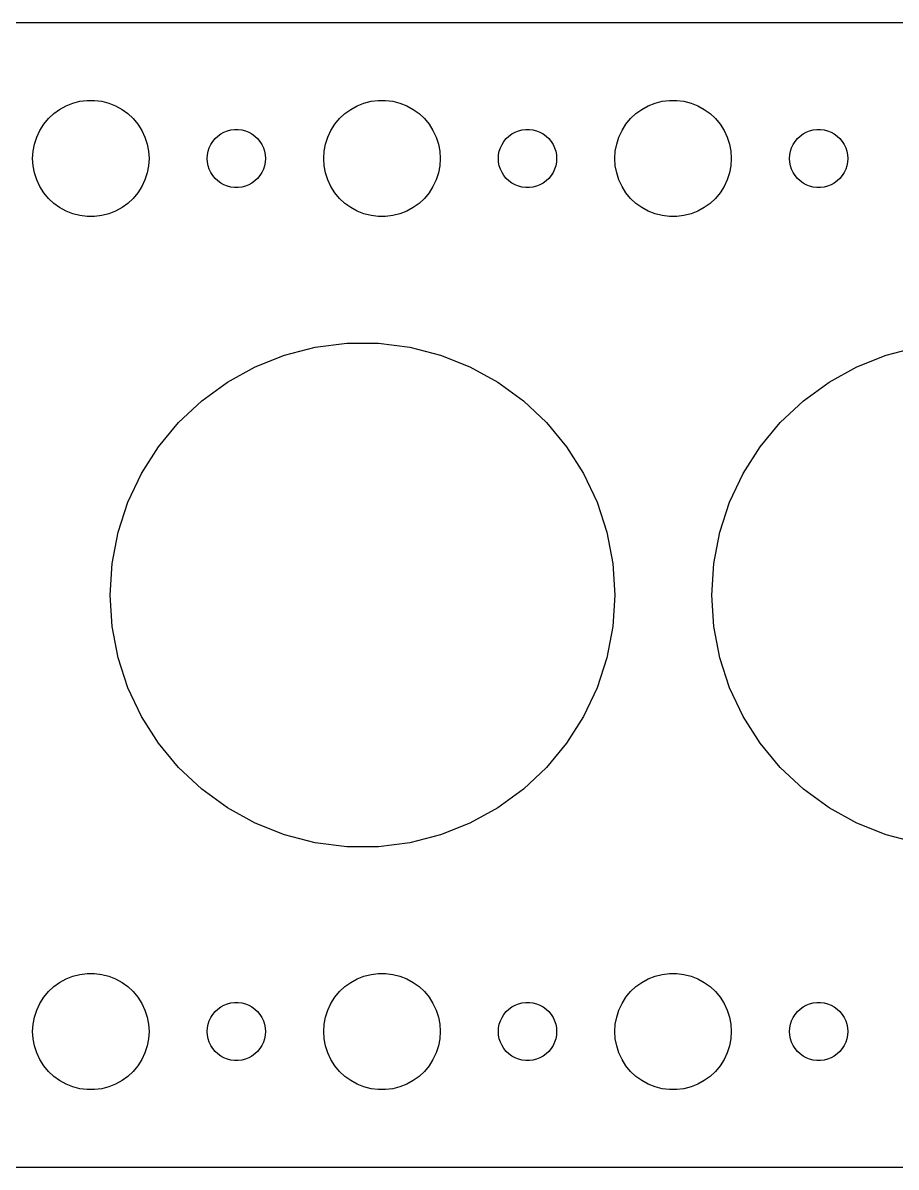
# Model space of a CAD drawing. Header units: metres. Extents: x -82 to 82, y 40 to 98.
# Drawn here: x -48.5 to -3.5, y 39.5 to 98.5 of the extents above; entities that cross this region are included whole.
import ezdxf

# ---------------------------------------------------------------- set-up
doc = ezdxf.new("R2010")
doc.units = ezdxf.units.M

msp = doc.modelspace()

# ---------------------------------------------------------------- linework, layer by layer
for p, q in [((77.3139, 98.4901), (-77.3139, 98.4901)), ((-45.927, 94.3532), (-45.5621, 94.4469)), ((-45.5621, 94.4469), (-45.1884, 94.4941)), ((-45.1884, 94.4941), (-44.8116, 94.4941)), ((-44.8116, 94.4941), (-44.4379, 94.4469)), ((-44.4379, 94.4469), (-44.0729, 94.3532)), ((-30.927, 94.3532), (-30.5621, 94.4469)), ((-30.5621, 94.4469), (-30.1884, 94.4941)), ((-30.1884, 94.4941), (-29.8116, 94.4941)), ((-29.8116, 94.4941), (-29.4379, 94.4469)), ((-29.4379, 94.4469), (-29.0729, 94.3532)), ((-15.927, 94.3532), (-15.5621, 94.4469)), ((-15.5621, 94.4469), (-15.1884, 94.4941)), ((-15.1884, 94.4941), (-14.8116, 94.4941)), ((-14.8116, 94.4941), (-14.4379, 94.4469)), ((-14.4379, 94.4469), (-14.0729, 94.3532)), ((-47.1869, 93.5536), (-46.9123, 93.8115)), ((-46.9123, 93.8115), (-46.6075, 94.033)), ((-46.6075, 94.033), (-46.2773, 94.2145)), ((-46.2773, 94.2145), (-45.927, 94.3532)), ((-44.0729, 94.3532), (-43.7227, 94.2145)), ((-43.7227, 94.2145), (-43.3925, 94.033)), ((-43.3925, 94.033), (-43.0877, 93.8115)), ((-43.0877, 93.8115), (-42.8131, 93.5536)), ((-32.1869, 93.5536), (-31.9123, 93.8115)), ((-31.9123, 93.8115), (-31.6075, 94.033)), ((-31.6075, 94.033), (-31.2773, 94.2145)), ((-31.2773, 94.2145), (-30.927, 94.3532)), ((-29.0729, 94.3532), (-28.7227, 94.2145)), ((-28.7227, 94.2145), (-28.3925, 94.033)), ((-28.3925, 94.033), (-28.0877, 93.8115)), ((-28.0877, 93.8115), (-27.8131, 93.5536)), ((-17.1869, 93.5536), (-16.9123, 93.8115)), ((-16.9123, 93.8115), (-16.6075, 94.033)), ((-16.6075, 94.033), (-16.2773, 94.2145)), ((-16.2773, 94.2145), (-15.927, 94.3532)), ((-14.0729, 94.3532), (-13.7227, 94.2145)), ((-13.7227, 94.2145), (-13.3925, 94.033)), ((-13.3925, 94.033), (-13.0877, 93.8115)), ((-13.0877, 93.8115), (-12.8131, 93.5536)), ((-47.6289, 92.9453), (-47.427, 93.2634)), ((-47.427, 93.2634), (-47.1869, 93.5536)), ((-42.8131, 93.5536), (-42.5729, 93.2634)), ((-42.5729, 93.2634), (-42.3711, 92.9453)), ((-32.6289, 92.9453), (-32.427, 93.2634)), ((-32.427, 93.2634), (-32.1869, 93.5536)), ((-27.8131, 93.5536), (-27.5729, 93.2634)), ((-27.5729, 93.2634), (-27.3711, 92.9453)), ((-17.6289, 92.9453), (-17.427, 93.2634)), ((-17.427, 93.2634), (-17.1869, 93.5536)), ((-12.8131, 93.5536), (-12.5729, 93.2634)), ((-12.5729, 93.2634), (-12.3711, 92.9453)), ((-47.9057, 92.2461), (-47.7893, 92.6044)), ((-47.7893, 92.6044), (-47.6289, 92.9453)), ((-42.3711, 92.9453), (-42.2107, 92.6044)), ((-42.2107, 92.6044), (-42.0942, 92.2461)), ((-38.5934, 92.5268), (-38.4561, 92.6558)), ((-38.4561, 92.6558), (-38.3037, 92.7665)), ((-38.3037, 92.7665), (-38.1387, 92.8572)), ((-38.1387, 92.8572), (-37.9635, 92.9266)), ((-37.9635, 92.9266), (-37.7811, 92.9734)), ((-37.7811, 92.9734), (-37.5942, 92.997)), ((-37.5942, 92.997), (-37.4058, 92.997)), ((-37.4058, 92.997), (-37.2189, 92.9734)), ((-37.2189, 92.9734), (-37.0365, 92.9266)), ((-37.0365, 92.9266), (-36.8613, 92.8572)), ((-36.8613, 92.8572), (-36.6963, 92.7665)), ((-36.6963, 92.7665), (-36.5439, 92.6558)), ((-36.5439, 92.6558), (-36.4065, 92.5268)), ((-32.9057, 92.2461), (-32.7893, 92.6044)), ((-32.7893, 92.6044), (-32.6289, 92.9453)), ((-27.3711, 92.9453), (-27.2107, 92.6044)), ((-27.2107, 92.6044), (-27.0942, 92.2461)), ((-23.5934, 92.5268), (-23.4561, 92.6558)), ((-23.4561, 92.6558), (-23.3037, 92.7665)), ((-23.3037, 92.7665), (-23.1387, 92.8572)), ((-23.1387, 92.8572), (-22.9635, 92.9266)), ((-22.9635, 92.9266), (-22.7811, 92.9734)), ((-22.7811, 92.9734), (-22.5942, 92.997)), ((-22.5942, 92.997), (-22.4058, 92.997)), ((-22.4058, 92.997), (-22.2189, 92.9734)), ((-22.2189, 92.9734), (-22.0365, 92.9266)), ((-22.0365, 92.9266), (-21.8613, 92.8572)), ((-21.8613, 92.8572), (-21.6963, 92.7665)), ((-21.6963, 92.7665), (-21.5439, 92.6558)), ((-21.5439, 92.6558), (-21.4065, 92.5268)), ((-17.9057, 92.2461), (-17.7893, 92.6044)), ((-17.7893, 92.6044), (-17.6289, 92.9453)), ((-12.3711, 92.9453), (-12.2107, 92.6044)), ((-12.2107, 92.6044), (-12.0942, 92.2461)), ((-8.59344, 92.5268), (-8.45613, 92.6558)), ((-8.45613, 92.6558), (-8.30373, 92.7665)), ((-8.30373, 92.7665), (-8.13866, 92.8572)), ((-8.13866, 92.8572), (-7.96352, 92.9266)), ((-7.96352, 92.9266), (-7.78107, 92.9734)), ((-7.78107, 92.9734), (-7.59418, 92.997)), ((-7.59418, 92.997), (-7.40581, 92.997)), ((-7.40581, 92.997), (-7.21892, 92.9734)), ((-7.21892, 92.9734), (-7.03647, 92.9266)), ((-7.03647, 92.9266), (-6.86133, 92.8572)), ((-6.86133, 92.8572), (-6.69626, 92.7665)), ((-6.69626, 92.7665), (-6.54385, 92.6558)), ((-6.54385, 92.6558), (-6.40654, 92.5268)), ((-47.9763, 91.876), (-47.9057, 92.2461)), ((-42.0942, 92.2461), (-42.0237, 91.876)), ((-38.9529, 91.873), (-38.8947, 92.0522)), ((-38.8947, 92.0522), (-38.8145, 92.2226)), ((-38.8145, 92.2226), (-38.7135, 92.3817)), ((-38.7135, 92.3817), (-38.5934, 92.5268)), ((-36.4065, 92.5268), (-36.2865, 92.3817)), ((-36.2865, 92.3817), (-36.1855, 92.2226)), ((-36.1855, 92.2226), (-36.1053, 92.0522)), ((-36.1053, 92.0522), (-36.0471, 91.873)), ((-32.9763, 91.876), (-32.9057, 92.2461)), ((-27.0942, 92.2461), (-27.0237, 91.876)), ((-23.9529, 91.873), (-23.8947, 92.0522)), ((-23.8947, 92.0522), (-23.8145, 92.2226)), ((-23.8145, 92.2226), (-23.7135, 92.3817)), ((-23.7135, 92.3817), (-23.5934, 92.5268)), ((-21.4065, 92.5268), (-21.2865, 92.3817)), ((-21.2865, 92.3817), (-21.1855, 92.2226)), ((-21.1855, 92.2226), (-21.1053, 92.0522)), ((-21.1053, 92.0522), (-21.0471, 91.873)), ((-17.9763, 91.876), (-17.9057, 92.2461)), ((-12.0942, 92.2461), (-12.0237, 91.876)), ((-8.95287, 91.873), (-8.89465, 92.0522)), ((-8.89465, 92.0522), (-8.81445, 92.2226)), ((-8.81445, 92.2226), (-8.71352, 92.3817)), ((-8.71352, 92.3817), (-8.59344, 92.5268)), ((-6.40654, 92.5268), (-6.28647, 92.3817)), ((-6.28647, 92.3817), (-6.18553, 92.2226)), ((-6.18553, 92.2226), (-6.10533, 92.0522)), ((-6.10533, 92.0522), (-6.04712, 91.873)), ((-48, 91.5), (-47.9763, 91.876)), ((-47.9763, 91.124), (-48, 91.5)), ((-42.0237, 91.876), (-42, 91.5)), ((-42, 91.5), (-42.0237, 91.124)), ((-39, 91.5), (-38.9882, 91.688)), ((-38.9882, 91.312), (-39, 91.5)), ((-38.9882, 91.688), (-38.9529, 91.873)), ((-36.0471, 91.873), (-36.0118, 91.688)), ((-36.0118, 91.688), (-36, 91.5)), ((-36, 91.5), (-36.0118, 91.312)), ((-33, 91.5), (-32.9763, 91.876)), ((-32.9763, 91.124), (-33, 91.5)), ((-27.0237, 91.876), (-27, 91.5)), ((-27, 91.5), (-27.0237, 91.124)), ((-24, 91.5), (-23.9882, 91.688)), ((-23.9882, 91.312), (-24, 91.5)), ((-23.9882, 91.688), (-23.9529, 91.873)), ((-21.0471, 91.873), (-21.0118, 91.688)), ((-21.0118, 91.688), (-21, 91.5)), ((-21, 91.5), (-21.0118, 91.312)), ((-18, 91.5), (-17.9763, 91.876)), ((-17.9763, 91.124), (-18, 91.5)), ((-12.0237, 91.876), (-12, 91.5)), ((-12, 91.5), (-12.0237, 91.124)), ((-9, 91.5), (-8.98816, 91.688)), ((-8.98816, 91.312), (-9, 91.5)), ((-8.98816, 91.688), (-8.95287, 91.873)), ((-6.04712, 91.873), (-6.01183, 91.688)), ((-6.01183, 91.688), (-6, 91.5)), ((-6, 91.5), (-6.01183, 91.312)), ((-47.9057, 90.7539), (-47.9763, 91.124)), ((-42.0237, 91.124), (-42.0942, 90.7539)), ((-38.9529, 91.127), (-38.9882, 91.312)), ((-38.8947, 90.9478), (-38.9529, 91.127)), ((-38.8145, 90.7774), (-38.8947, 90.9478)), ((-36.1053, 90.9478), (-36.1855, 90.7774)), ((-36.0471, 91.127), (-36.1053, 90.9478)), ((-36.0118, 91.312), (-36.0471, 91.127)), ((-32.9057, 90.7539), (-32.9763, 91.124)), ((-27.0237, 91.124), (-27.0942, 90.7539)), ((-23.9529, 91.127), (-23.9882, 91.312)), ((-23.8947, 90.9478), (-23.9529, 91.127)), ((-23.8145, 90.7774), (-23.8947, 90.9478)), ((-21.1053, 90.9478), (-21.1855, 90.7774)), ((-21.0471, 91.127), (-21.1053, 90.9478)), ((-21.0118, 91.312), (-21.0471, 91.127)), ((-17.9057, 90.7539), (-17.9763, 91.124)), ((-12.0237, 91.124), (-12.0942, 90.7539)), ((-8.95287, 91.127), (-8.98816, 91.312)), ((-8.89465, 90.9478), (-8.95287, 91.127)), ((-8.81445, 90.7774), (-8.89465, 90.9478)), ((-6.10533, 90.9478), (-6.18553, 90.7774)), ((-6.04712, 91.127), (-6.10533, 90.9478)), ((-6.01183, 91.312), (-6.04712, 91.127)), ((-47.7893, 90.3956), (-47.9057, 90.7539)), ((-47.6289, 90.0547), (-47.7893, 90.3956)), ((-42.2107, 90.3956), (-42.3711, 90.0547)), ((-42.0942, 90.7539), (-42.2107, 90.3956)), ((-38.7135, 90.6183), (-38.8145, 90.7774)), ((-38.5934, 90.4732), (-38.7135, 90.6183)), ((-38.4561, 90.3442), (-38.5934, 90.4732)), ((-38.3037, 90.2335), (-38.4561, 90.3442)), ((-36.5439, 90.3442), (-36.6963, 90.2335)), ((-36.4065, 90.4732), (-36.5439, 90.3442)), ((-36.2865, 90.6183), (-36.4065, 90.4732)), ((-36.1855, 90.7774), (-36.2865, 90.6183)), ((-32.7893, 90.3956), (-32.9057, 90.7539)), ((-32.6289, 90.0547), (-32.7893, 90.3956)), ((-27.2107, 90.3956), (-27.3711, 90.0547)), ((-27.0942, 90.7539), (-27.2107, 90.3956)), ((-23.7135, 90.6183), (-23.8145, 90.7774)), ((-23.5934, 90.4732), (-23.7135, 90.6183)), ((-23.4561, 90.3442), (-23.5934, 90.4732)), ((-23.3037, 90.2335), (-23.4561, 90.3442)), ((-21.5439, 90.3442), (-21.6963, 90.2335)), ((-21.4065, 90.4732), (-21.5439, 90.3442)), ((-21.2865, 90.6183), (-21.4065, 90.4732)), ((-21.1855, 90.7774), (-21.2865, 90.6183)), ((-17.7893, 90.3956), (-17.9057, 90.7539)), ((-17.6289, 90.0547), (-17.7893, 90.3956)), ((-12.2107, 90.3956), (-12.3711, 90.0547)), ((-12.0942, 90.7539), (-12.2107, 90.3956)), ((-8.71352, 90.6183), (-8.81445, 90.7774)), ((-8.59344, 90.4732), (-8.71352, 90.6183)), ((-8.45613, 90.3442), (-8.59344, 90.4732)), ((-8.30373, 90.2335), (-8.45613, 90.3442)), ((-6.54385, 90.3442), (-6.69626, 90.2335)), ((-6.40654, 90.4732), (-6.54385, 90.3442)), ((-6.28647, 90.6183), (-6.40654, 90.4732)), ((-6.18553, 90.7774), (-6.28647, 90.6183)), ((-47.427, 89.7366), (-47.6289, 90.0547)), ((-47.1869, 89.4464), (-47.427, 89.7366)), ((-42.5729, 89.7366), (-42.8131, 89.4464)), ((-42.3711, 90.0547), (-42.5729, 89.7366)), ((-38.1387, 90.1427), (-38.3037, 90.2335)), ((-37.9635, 90.0734), (-38.1387, 90.1427)), ((-37.7811, 90.0266), (-37.9635, 90.0734)), ((-37.5942, 90.003), (-37.7811, 90.0266)), ((-37.4058, 90.003), (-37.5942, 90.003)), ((-37.2189, 90.0266), (-37.4058, 90.003)), ((-37.0365, 90.0734), (-37.2189, 90.0266)), ((-36.8613, 90.1427), (-37.0365, 90.0734)), ((-36.6963, 90.2335), (-36.8613, 90.1427)), ((-32.427, 89.7366), (-32.6289, 90.0547)), ((-32.1869, 89.4464), (-32.427, 89.7366)), ((-27.5729, 89.7366), (-27.8131, 89.4464)), ((-27.3711, 90.0547), (-27.5729, 89.7366)), ((-23.1387, 90.1427), (-23.3037, 90.2335)), ((-22.9635, 90.0734), (-23.1387, 90.1427)), ((-22.7811, 90.0266), (-22.9635, 90.0734)), ((-22.5942, 90.003), (-22.7811, 90.0266)), ((-22.4058, 90.003), (-22.5942, 90.003)), ((-22.2189, 90.0266), (-22.4058, 90.003)), ((-22.0365, 90.0734), (-22.2189, 90.0266)), ((-21.8613, 90.1427), (-22.0365, 90.0734)), ((-21.6963, 90.2335), (-21.8613, 90.1427)), ((-17.427, 89.7366), (-17.6289, 90.0547)), ((-17.1869, 89.4464), (-17.427, 89.7366)), ((-12.5729, 89.7366), (-12.8131, 89.4464)), ((-12.3711, 90.0547), (-12.5729, 89.7366)), ((-8.13866, 90.1427), (-8.30373, 90.2335)), ((-7.96352, 90.0734), (-8.13866, 90.1427)), ((-7.78107, 90.0266), (-7.96352, 90.0734)), ((-7.59418, 90.003), (-7.78107, 90.0266)), ((-7.40581, 90.003), (-7.59418, 90.003)), ((-7.21892, 90.0266), (-7.40581, 90.003)), ((-7.03647, 90.0734), (-7.21892, 90.0266)), ((-6.86133, 90.1427), (-7.03647, 90.0734)), ((-6.69626, 90.2335), (-6.86133, 90.1427)), ((-46.9123, 89.1884), (-47.1869, 89.4464)), ((-46.6075, 88.967), (-46.9123, 89.1884)), ((-43.0877, 89.1884), (-43.3925, 88.967)), ((-42.8131, 89.4464), (-43.0877, 89.1884)), ((-31.9123, 89.1884), (-32.1869, 89.4464)), ((-31.6075, 88.967), (-31.9123, 89.1884)), ((-28.0877, 89.1884), (-28.3925, 88.967)), ((-27.8131, 89.4464), (-28.0877, 89.1884)), ((-16.9123, 89.1884), (-17.1869, 89.4464)), ((-16.6075, 88.967), (-16.9123, 89.1884)), ((-13.0877, 89.1884), (-13.3925, 88.967)), ((-12.8131, 89.4464), (-13.0877, 89.1884)), ((-46.2773, 88.7855), (-46.6075, 88.967)), ((-45.927, 88.6468), (-46.2773, 88.7855)), ((-45.5621, 88.5531), (-45.927, 88.6468)), ((-45.1884, 88.5059), (-45.5621, 88.5531)), ((-44.8116, 88.5059), (-45.1884, 88.5059)), ((-44.4379, 88.5531), (-44.8116, 88.5059)), ((-44.0729, 88.6468), (-44.4379, 88.5531)), ((-43.7227, 88.7855), (-44.0729, 88.6468)), ((-43.3925, 88.967), (-43.7227, 88.7855)), ((-31.2773, 88.7855), (-31.6075, 88.967)), ((-30.927, 88.6468), (-31.2773, 88.7855)), ((-30.5621, 88.5531), (-30.927, 88.6468)), ((-30.1884, 88.5059), (-30.5621, 88.5531)), ((-29.8116, 88.5059), (-30.1884, 88.5059)), ((-29.4379, 88.5531), (-29.8116, 88.5059)), ((-29.0729, 88.6468), (-29.4379, 88.5531)), ((-28.7227, 88.7855), (-29.0729, 88.6468)), ((-28.3925, 88.967), (-28.7227, 88.7855)), ((-16.2773, 88.7855), (-16.6075, 88.967)), ((-15.927, 88.6468), (-16.2773, 88.7855)), ((-15.5621, 88.5531), (-15.927, 88.6468)), ((-15.1884, 88.5059), (-15.5621, 88.5531)), ((-14.8116, 88.5059), (-15.1884, 88.5059)), ((-14.4379, 88.5531), (-14.8116, 88.5059)), ((-14.0729, 88.6468), (-14.4379, 88.5531)), ((-13.7227, 88.7855), (-14.0729, 88.6468)), ((-13.3925, 88.967), (-13.7227, 88.7855)), ((-35.0172, 81.3637), (-33.436, 81.7697)), ((-33.436, 81.7697), (-31.8163, 81.9743)), ((-31.8163, 81.9743), (-30.1837, 81.9743)), ((-30.1837, 81.9743), (-28.564, 81.7697)), ((-28.564, 81.7697), (-26.9828, 81.3637)), ((-4.01721, 81.3637), (-2.43594, 81.7697)), ((-36.5351, 80.7627), (-35.0172, 81.3637)), ((-26.9828, 81.3637), (-25.4649, 80.7627)), ((-5.53513, 80.7627), (-4.01721, 81.3637)), ((-37.9657, 79.9763), (-36.5351, 80.7627)), ((-25.4649, 80.7627), (-24.0342, 79.9763)), ((-6.96574, 79.9763), (-5.53513, 80.7627)), ((-39.2865, 79.0167), (-37.9657, 79.9763)), ((-24.0342, 79.9763), (-22.7135, 79.0167)), ((-8.2865, 79.0167), (-6.96574, 79.9763)), ((-40.4766, 77.8991), (-39.2865, 79.0167)), ((-22.7135, 79.0167), (-21.5234, 77.8991)), ((-9.47658, 77.8991), (-8.2865, 79.0167)), ((-41.5172, 76.6412), (-40.4766, 77.8991)), ((-21.5234, 77.8991), (-20.4828, 76.6412)), ((-10.5172, 76.6412), (-9.47658, 77.8991)), ((-42.392, 75.2628), (-41.5172, 76.6412)), ((-20.4828, 76.6412), (-19.608, 75.2628)), ((-11.392, 75.2628), (-10.5172, 76.6412)), ((-43.0871, 73.7856), (-42.392, 75.2628)), ((-19.608, 75.2628), (-18.9129, 73.7856)), ((-12.0871, 73.7856), (-11.392, 75.2628)), ((-43.5916, 72.233), (-43.0871, 73.7856)), ((-18.9129, 73.7856), (-18.4084, 72.233)), ((-12.5916, 72.233), (-12.0871, 73.7856)), ((-43.8975, 70.6293), (-43.5916, 72.233)), ((-18.4084, 72.233), (-18.1025, 70.6293)), ((-12.8975, 70.6293), (-12.5916, 72.233)), ((-44, 69), (-43.8975, 70.6293)), ((-18.1025, 70.6293), (-18, 69)), ((-13, 69), (-12.8975, 70.6293)), ((-43.8975, 67.3707), (-44, 69)), ((-18, 69), (-18.1025, 67.3707)), ((-12.8975, 67.3707), (-13, 69)), ((-43.5916, 65.767), (-43.8975, 67.3707)), ((-18.1025, 67.3707), (-18.4084, 65.767)), ((-12.5916, 65.767), (-12.8975, 67.3707)), ((-43.0871, 64.2144), (-43.5916, 65.767)), ((-18.4084, 65.767), (-18.9129, 64.2144)), ((-12.0871, 64.2144), (-12.5916, 65.767)), ((-42.392, 62.7372), (-43.0871, 64.2144)), ((-18.9129, 64.2144), (-19.608, 62.7372)), ((-11.392, 62.7372), (-12.0871, 64.2144)), ((-41.5172, 61.3588), (-42.392, 62.7372)), ((-19.608, 62.7372), (-20.4828, 61.3588)), ((-10.5172, 61.3588), (-11.392, 62.7372)), ((-40.4766, 60.1009), (-41.5172, 61.3588)), ((-20.4828, 61.3588), (-21.5234, 60.1009)), ((-9.47658, 60.1009), (-10.5172, 61.3588)), ((-39.2865, 58.9833), (-40.4766, 60.1009)), ((-21.5234, 60.1009), (-22.7135, 58.9833)), ((-8.2865, 58.9833), (-9.47658, 60.1009)), ((-37.9657, 58.0237), (-39.2865, 58.9833)), ((-22.7135, 58.9833), (-24.0342, 58.0237)), ((-6.96574, 58.0237), (-8.2865, 58.9833)), ((-36.5351, 57.2373), (-37.9657, 58.0237)), ((-24.0342, 58.0237), (-25.4649, 57.2373)), ((-5.53513, 57.2373), (-6.96574, 58.0237)), ((-35.0172, 56.6363), (-36.5351, 57.2373)), ((-25.4649, 57.2373), (-26.9828, 56.6363)), ((-4.01721, 56.6363), (-5.53513, 57.2373)), ((-33.436, 56.2303), (-35.0172, 56.6363)), ((-26.9828, 56.6363), (-28.564, 56.2303)), ((-2.43594, 56.2303), (-4.01721, 56.6363)), ((-31.8163, 56.0257), (-33.436, 56.2303)), ((-28.564, 56.2303), (-30.1837, 56.0257)), ((-30.1837, 56.0257), (-31.8163, 56.0257)), ((-46.9123, 48.8116), (-46.6075, 49.033)), ((-46.6075, 49.033), (-46.2773, 49.2145)), ((-46.2773, 49.2145), (-45.927, 49.3532)), ((-45.927, 49.3532), (-45.5621, 49.4469)), ((-45.5621, 49.4469), (-45.1884, 49.4941)), ((-45.1884, 49.4941), (-44.8116, 49.4941)), ((-44.8116, 49.4941), (-44.4379, 49.4469)), ((-44.4379, 49.4469), (-44.0729, 49.3532)), ((-44.0729, 49.3532), (-43.7227, 49.2145)), ((-43.7227, 49.2145), (-43.3925, 49.033)), ((-43.3925, 49.033), (-43.0877, 48.8116)), ((-31.9123, 48.8116), (-31.6075, 49.033)), ((-31.6075, 49.033), (-31.2773, 49.2145)), ((-31.2773, 49.2145), (-30.927, 49.3532)), ((-30.927, 49.3532), (-30.5621, 49.4469)), ((-30.5621, 49.4469), (-30.1884, 49.4941)), ((-30.1884, 49.4941), (-29.8116, 49.4941)), ((-29.8116, 49.4941), (-29.4379, 49.4469)), ((-29.4379, 49.4469), (-29.0729, 49.3532)), ((-29.0729, 49.3532), (-28.7227, 49.2145)), ((-28.7227, 49.2145), (-28.3925, 49.033)), ((-28.3925, 49.033), (-28.0877, 48.8116)), ((-16.9123, 48.8116), (-16.6075, 49.033)), ((-16.6075, 49.033), (-16.2773, 49.2145)), ((-16.2773, 49.2145), (-15.927, 49.3532)), ((-15.927, 49.3532), (-15.5621, 49.4469)), ((-15.5621, 49.4469), (-15.1884, 49.4941)), ((-15.1884, 49.4941), (-14.8116, 49.4941)), ((-14.8116, 49.4941), (-14.4379, 49.4469)), ((-14.4379, 49.4469), (-14.0729, 49.3532)), ((-14.0729, 49.3532), (-13.7227, 49.2145)), ((-13.7227, 49.2145), (-13.3925, 49.033)), ((-13.3925, 49.033), (-13.0877, 48.8116)), ((-47.427, 48.2634), (-47.1869, 48.5536)), ((-47.1869, 48.5536), (-46.9123, 48.8116)), ((-43.0877, 48.8116), (-42.8131, 48.5536)), ((-42.8131, 48.5536), (-42.5729, 48.2634)), ((-32.427, 48.2634), (-32.1869, 48.5536)), ((-32.1869, 48.5536), (-31.9123, 48.8116)), ((-28.0877, 48.8116), (-27.8131, 48.5536)), ((-27.8131, 48.5536), (-27.5729, 48.2634)), ((-17.427, 48.2634), (-17.1869, 48.5536)), ((-17.1869, 48.5536), (-16.9123, 48.8116)), ((-13.0877, 48.8116), (-12.8131, 48.5536)), ((-12.8131, 48.5536), (-12.5729, 48.2634)), ((-47.7893, 47.6044), (-47.6289, 47.9453)), ((-47.6289, 47.9453), (-47.427, 48.2634)), ((-42.5729, 48.2634), (-42.3711, 47.9453)), ((-42.3711, 47.9453), (-42.2107, 47.6044)), ((-38.3037, 47.7665), (-38.1387, 47.8573)), ((-38.1387, 47.8573), (-37.9635, 47.9266)), ((-37.9635, 47.9266), (-37.7811, 47.9734)), ((-37.7811, 47.9734), (-37.5942, 47.997)), ((-37.5942, 47.997), (-37.4058, 47.997)), ((-37.4058, 47.997), (-37.2189, 47.9734)), ((-37.2189, 47.9734), (-37.0365, 47.9266)), ((-37.0365, 47.9266), (-36.8613, 47.8573)), ((-36.8613, 47.8573), (-36.6963, 47.7665)), ((-32.7893, 47.6044), (-32.6289, 47.9453)), ((-32.6289, 47.9453), (-32.427, 48.2634)), ((-27.5729, 48.2634), (-27.3711, 47.9453)), ((-27.3711, 47.9453), (-27.2107, 47.6044)), ((-23.3037, 47.7665), (-23.1387, 47.8573)), ((-23.1387, 47.8573), (-22.9635, 47.9266)), ((-22.9635, 47.9266), (-22.7811, 47.9734)), ((-22.7811, 47.9734), (-22.5942, 47.997)), ((-22.5942, 47.997), (-22.4058, 47.997)), ((-22.4058, 47.997), (-22.2189, 47.9734)), ((-22.2189, 47.9734), (-22.0365, 47.9266)), ((-22.0365, 47.9266), (-21.8613, 47.8573)), ((-21.8613, 47.8573), (-21.6963, 47.7665)), ((-17.7893, 47.6044), (-17.6289, 47.9453)), ((-17.6289, 47.9453), (-17.427, 48.2634)), ((-12.5729, 48.2634), (-12.3711, 47.9453)), ((-12.3711, 47.9453), (-12.2107, 47.6044)), ((-8.30373, 47.7665), (-8.13866, 47.8573)), ((-8.13866, 47.8573), (-7.96352, 47.9266)), ((-7.96352, 47.9266), (-7.78107, 47.9734)), ((-7.78107, 47.9734), (-7.59418, 47.997)), ((-7.59418, 47.997), (-7.40581, 47.997)), ((-7.40581, 47.997), (-7.21892, 47.9734)), ((-7.21892, 47.9734), (-7.03647, 47.9266)), ((-7.03647, 47.9266), (-6.86133, 47.8573)), ((-6.86133, 47.8573), (-6.69626, 47.7665)), ((-47.9763, 46.876), (-47.9057, 47.2461)), ((-47.9057, 47.2461), (-47.7893, 47.6044)), ((-42.2107, 47.6044), (-42.0942, 47.2461)), ((-42.0942, 47.2461), (-42.0237, 46.876)), ((-38.8947, 47.0522), (-38.8145, 47.2226)), ((-38.8145, 47.2226), (-38.7135, 47.3817)), ((-38.7135, 47.3817), (-38.5934, 47.5268)), ((-38.5934, 47.5268), (-38.4561, 47.6558)), ((-38.4561, 47.6558), (-38.3037, 47.7665)), ((-36.6963, 47.7665), (-36.5439, 47.6558)), ((-36.5439, 47.6558), (-36.4065, 47.5268)), ((-36.4065, 47.5268), (-36.2865, 47.3817)), ((-36.2865, 47.3817), (-36.1855, 47.2226)), ((-36.1855, 47.2226), (-36.1053, 47.0522)), ((-32.9763, 46.876), (-32.9057, 47.2461)), ((-32.9057, 47.2461), (-32.7893, 47.6044)), ((-27.2107, 47.6044), (-27.0942, 47.2461)), ((-27.0942, 47.2461), (-27.0237, 46.876)), ((-23.8947, 47.0522), (-23.8145, 47.2226)), ((-23.8145, 47.2226), (-23.7135, 47.3817)), ((-23.7135, 47.3817), (-23.5934, 47.5268)), ((-23.5934, 47.5268), (-23.4561, 47.6558)), ((-23.4561, 47.6558), (-23.3037, 47.7665)), ((-21.6963, 47.7665), (-21.5439, 47.6558)), ((-21.5439, 47.6558), (-21.4065, 47.5268)), ((-21.4065, 47.5268), (-21.2865, 47.3817)), ((-21.2865, 47.3817), (-21.1855, 47.2226)), ((-21.1855, 47.2226), (-21.1053, 47.0522)), ((-17.9763, 46.876), (-17.9057, 47.2461)), ((-17.9057, 47.2461), (-17.7893, 47.6044)), ((-12.2107, 47.6044), (-12.0942, 47.2461)), ((-12.0942, 47.2461), (-12.0237, 46.876)), ((-8.89465, 47.0522), (-8.81445, 47.2226)), ((-8.81445, 47.2226), (-8.71352, 47.3817)), ((-8.71352, 47.3817), (-8.59344, 47.5268)), ((-8.59344, 47.5268), (-8.45613, 47.6558)), ((-8.45613, 47.6558), (-8.30373, 47.7665)), ((-6.69626, 47.7665), (-6.54385, 47.6558)), ((-6.54385, 47.6558), (-6.40654, 47.5268)), ((-6.40654, 47.5268), (-6.28647, 47.3817)), ((-6.28647, 47.3817), (-6.18553, 47.2226)), ((-6.18553, 47.2226), (-6.10533, 47.0522)), ((-48, 46.5), (-47.9763, 46.876)), ((-42.0237, 46.876), (-42, 46.5)), ((-39, 46.5), (-38.9882, 46.688)), ((-38.9882, 46.688), (-38.9529, 46.873)), ((-38.9529, 46.873), (-38.8947, 47.0522)), ((-36.1053, 47.0522), (-36.0471, 46.873)), ((-36.0471, 46.873), (-36.0118, 46.688)), ((-36.0118, 46.688), (-36, 46.5)), ((-33, 46.5), (-32.9763, 46.876)), ((-27.0237, 46.876), (-27, 46.5)), ((-24, 46.5), (-23.9882, 46.688)), ((-23.9882, 46.688), (-23.9529, 46.873)), ((-23.9529, 46.873), (-23.8947, 47.0522)), ((-21.1053, 47.0522), (-21.0471, 46.873)), ((-21.0471, 46.873), (-21.0118, 46.688)), ((-21.0118, 46.688), (-21, 46.5)), ((-18, 46.5), (-17.9763, 46.876)), ((-12.0237, 46.876), (-12, 46.5)), ((-9, 46.5), (-8.98816, 46.688)), ((-8.98816, 46.688), (-8.95287, 46.873)), ((-8.95287, 46.873), (-8.89465, 47.0522)), ((-6.10533, 47.0522), (-6.04712, 46.873)), ((-6.04712, 46.873), (-6.01183, 46.688)), ((-6.01183, 46.688), (-6, 46.5)), ((-47.9763, 46.124), (-48, 46.5)), ((-47.9057, 45.7539), (-47.9763, 46.124)), ((-42.0237, 46.124), (-42.0942, 45.7539)), ((-42, 46.5), (-42.0237, 46.124)), ((-38.9882, 46.312), (-39, 46.5)), ((-38.9529, 46.127), (-38.9882, 46.312)), ((-38.8947, 45.9478), (-38.9529, 46.127)), ((-36.0471, 46.127), (-36.1053, 45.9478)), ((-36.0118, 46.312), (-36.0471, 46.127)), ((-36, 46.5), (-36.0118, 46.312)), ((-32.9763, 46.124), (-33, 46.5)), ((-32.9057, 45.7539), (-32.9763, 46.124)), ((-27.0237, 46.124), (-27.0942, 45.7539)), ((-27, 46.5), (-27.0237, 46.124)), ((-23.9882, 46.312), (-24, 46.5)), ((-23.9529, 46.127), (-23.9882, 46.312)), ((-23.8947, 45.9478), (-23.9529, 46.127)), ((-21.0471, 46.127), (-21.1053, 45.9478)), ((-21.0118, 46.312), (-21.0471, 46.127)), ((-21, 46.5), (-21.0118, 46.312)), ((-17.9763, 46.124), (-18, 46.5)), ((-17.9057, 45.7539), (-17.9763, 46.124)), ((-12.0237, 46.124), (-12.0942, 45.7539)), ((-12, 46.5), (-12.0237, 46.124)), ((-8.98816, 46.312), (-9, 46.5)), ((-8.95287, 46.127), (-8.98816, 46.312)), ((-8.89465, 45.9478), (-8.95287, 46.127)), ((-6.04712, 46.127), (-6.10533, 45.9478)), ((-6.01183, 46.312), (-6.04712, 46.127)), ((-6, 46.5), (-6.01183, 46.312)), ((-47.7893, 45.3956), (-47.9057, 45.7539)), ((-42.0942, 45.7539), (-42.2107, 45.3956)), ((-38.8145, 45.7774), (-38.8947, 45.9478)), ((-38.7135, 45.6183), (-38.8145, 45.7774)), ((-38.5934, 45.4732), (-38.7135, 45.6183)), ((-38.4561, 45.3442), (-38.5934, 45.4732)), ((-36.4065, 45.4732), (-36.5439, 45.3442)), ((-36.2865, 45.6183), (-36.4065, 45.4732)), ((-36.1855, 45.7774), (-36.2865, 45.6183)), ((-36.1053, 45.9478), (-36.1855, 45.7774)), ((-32.7893, 45.3956), (-32.9057, 45.7539)), ((-27.0942, 45.7539), (-27.2107, 45.3956)), ((-23.8145, 45.7774), (-23.8947, 45.9478)), ((-23.7135, 45.6183), (-23.8145, 45.7774)), ((-23.5934, 45.4732), (-23.7135, 45.6183)), ((-23.4561, 45.3442), (-23.5934, 45.4732)), ((-21.4065, 45.4732), (-21.5439, 45.3442)), ((-21.2865, 45.6183), (-21.4065, 45.4732)), ((-21.1855, 45.7774), (-21.2865, 45.6183)), ((-21.1053, 45.9478), (-21.1855, 45.7774)), ((-17.7893, 45.3956), (-17.9057, 45.7539)), ((-12.0942, 45.7539), (-12.2107, 45.3956)), ((-8.81445, 45.7774), (-8.89465, 45.9478)), ((-8.71352, 45.6183), (-8.81445, 45.7774)), ((-8.59344, 45.4732), (-8.71352, 45.6183)), ((-8.45613, 45.3442), (-8.59344, 45.4732)), ((-6.40654, 45.4732), (-6.54385, 45.3442)), ((-6.28647, 45.6183), (-6.40654, 45.4732)), ((-6.18553, 45.7774), (-6.28647, 45.6183)), ((-6.10533, 45.9478), (-6.18553, 45.7774)), ((-47.6289, 45.0547), (-47.7893, 45.3956)), ((-47.427, 44.7366), (-47.6289, 45.0547)), ((-42.3711, 45.0547), (-42.5729, 44.7366)), ((-42.2107, 45.3956), (-42.3711, 45.0547)), ((-38.3037, 45.2335), (-38.4561, 45.3442)), ((-38.1387, 45.1428), (-38.3037, 45.2335)), ((-37.9635, 45.0734), (-38.1387, 45.1428)), ((-37.7811, 45.0266), (-37.9635, 45.0734)), ((-37.5942, 45.003), (-37.7811, 45.0266)), ((-37.4058, 45.003), (-37.5942, 45.003)), ((-37.2189, 45.0266), (-37.4058, 45.003)), ((-37.0365, 45.0734), (-37.2189, 45.0266)), ((-36.8613, 45.1428), (-37.0365, 45.0734)), ((-36.6963, 45.2335), (-36.8613, 45.1428)), ((-36.5439, 45.3442), (-36.6963, 45.2335)), ((-32.6289, 45.0547), (-32.7893, 45.3956)), ((-32.427, 44.7366), (-32.6289, 45.0547)), ((-27.3711, 45.0547), (-27.5729, 44.7366)), ((-27.2107, 45.3956), (-27.3711, 45.0547)), ((-23.3037, 45.2335), (-23.4561, 45.3442)), ((-23.1387, 45.1428), (-23.3037, 45.2335)), ((-22.9635, 45.0734), (-23.1387, 45.1428)), ((-22.7811, 45.0266), (-22.9635, 45.0734)), ((-22.5942, 45.003), (-22.7811, 45.0266)), ((-22.4058, 45.003), (-22.5942, 45.003)), ((-22.2189, 45.0266), (-22.4058, 45.003)), ((-22.0365, 45.0734), (-22.2189, 45.0266)), ((-21.8613, 45.1428), (-22.0365, 45.0734)), ((-21.6963, 45.2335), (-21.8613, 45.1428)), ((-21.5439, 45.3442), (-21.6963, 45.2335)), ((-17.6289, 45.0547), (-17.7893, 45.3956)), ((-17.427, 44.7366), (-17.6289, 45.0547)), ((-12.3711, 45.0547), (-12.5729, 44.7366)), ((-12.2107, 45.3956), (-12.3711, 45.0547)), ((-8.30373, 45.2335), (-8.45613, 45.3442)), ((-8.13866, 45.1428), (-8.30373, 45.2335)), ((-7.96352, 45.0734), (-8.13866, 45.1428)), ((-7.78107, 45.0266), (-7.96352, 45.0734)), ((-7.59418, 45.003), (-7.78107, 45.0266)), ((-7.40581, 45.003), (-7.59418, 45.003)), ((-7.21892, 45.0266), (-7.40581, 45.003)), ((-7.03647, 45.0734), (-7.21892, 45.0266)), ((-6.86133, 45.1428), (-7.03647, 45.0734)), ((-6.69626, 45.2335), (-6.86133, 45.1428)), ((-6.54385, 45.3442), (-6.69626, 45.2335)), ((-47.1869, 44.4464), (-47.427, 44.7366)), ((-46.9123, 44.1885), (-47.1869, 44.4464)), ((-42.8131, 44.4464), (-43.0877, 44.1885)), ((-42.5729, 44.7366), (-42.8131, 44.4464)), ((-32.1869, 44.4464), (-32.427, 44.7366)), ((-31.9123, 44.1885), (-32.1869, 44.4464)), ((-27.8131, 44.4464), (-28.0877, 44.1885)), ((-27.5729, 44.7366), (-27.8131, 44.4464)), ((-17.1869, 44.4464), (-17.427, 44.7366)), ((-16.9123, 44.1885), (-17.1869, 44.4464)), ((-12.8131, 44.4464), (-13.0877, 44.1885)), ((-12.5729, 44.7366), (-12.8131, 44.4464)), ((-46.6075, 43.967), (-46.9123, 44.1885)), ((-46.2773, 43.7855), (-46.6075, 43.967)), ((-45.927, 43.6468), (-46.2773, 43.7855)), ((-45.5621, 43.5531), (-45.927, 43.6468)), ((-44.0729, 43.6468), (-44.4379, 43.5531)), ((-43.7227, 43.7855), (-44.0729, 43.6468)), ((-43.3925, 43.967), (-43.7227, 43.7855)), ((-43.0877, 44.1885), (-43.3925, 43.967)), ((-31.6075, 43.967), (-31.9123, 44.1885)), ((-31.2773, 43.7855), (-31.6075, 43.967)), ((-30.927, 43.6468), (-31.2773, 43.7855)), ((-30.5621, 43.5531), (-30.927, 43.6468)), ((-29.0729, 43.6468), (-29.4379, 43.5531)), ((-28.7227, 43.7855), (-29.0729, 43.6468)), ((-28.3925, 43.967), (-28.7227, 43.7855)), ((-28.0877, 44.1885), (-28.3925, 43.967)), ((-16.6075, 43.967), (-16.9123, 44.1885)), ((-16.2773, 43.7855), (-16.6075, 43.967)), ((-15.927, 43.6468), (-16.2773, 43.7855)), ((-15.5621, 43.5531), (-15.927, 43.6468)), ((-14.0729, 43.6468), (-14.4379, 43.5531)), ((-13.7227, 43.7855), (-14.0729, 43.6468)), ((-13.3925, 43.967), (-13.7227, 43.7855)), ((-13.0877, 44.1885), (-13.3925, 43.967)), ((-45.1884, 43.5059), (-45.5621, 43.5531)), ((-44.8116, 43.5059), (-45.1884, 43.5059)), ((-44.4379, 43.5531), (-44.8116, 43.5059)), ((-30.1884, 43.5059), (-30.5621, 43.5531)), ((-29.8116, 43.5059), (-30.1884, 43.5059)), ((-29.4379, 43.5531), (-29.8116, 43.5059)), ((-15.1884, 43.5059), (-15.5621, 43.5531)), ((-14.8116, 43.5059), (-15.1884, 43.5059)), ((-14.4379, 43.5531), (-14.8116, 43.5059)), ((-77.3139, 39.5099), (77.3139, 39.5099))]:
    msp.add_line(p, q)

doc.saveas('drawing.dxf')
